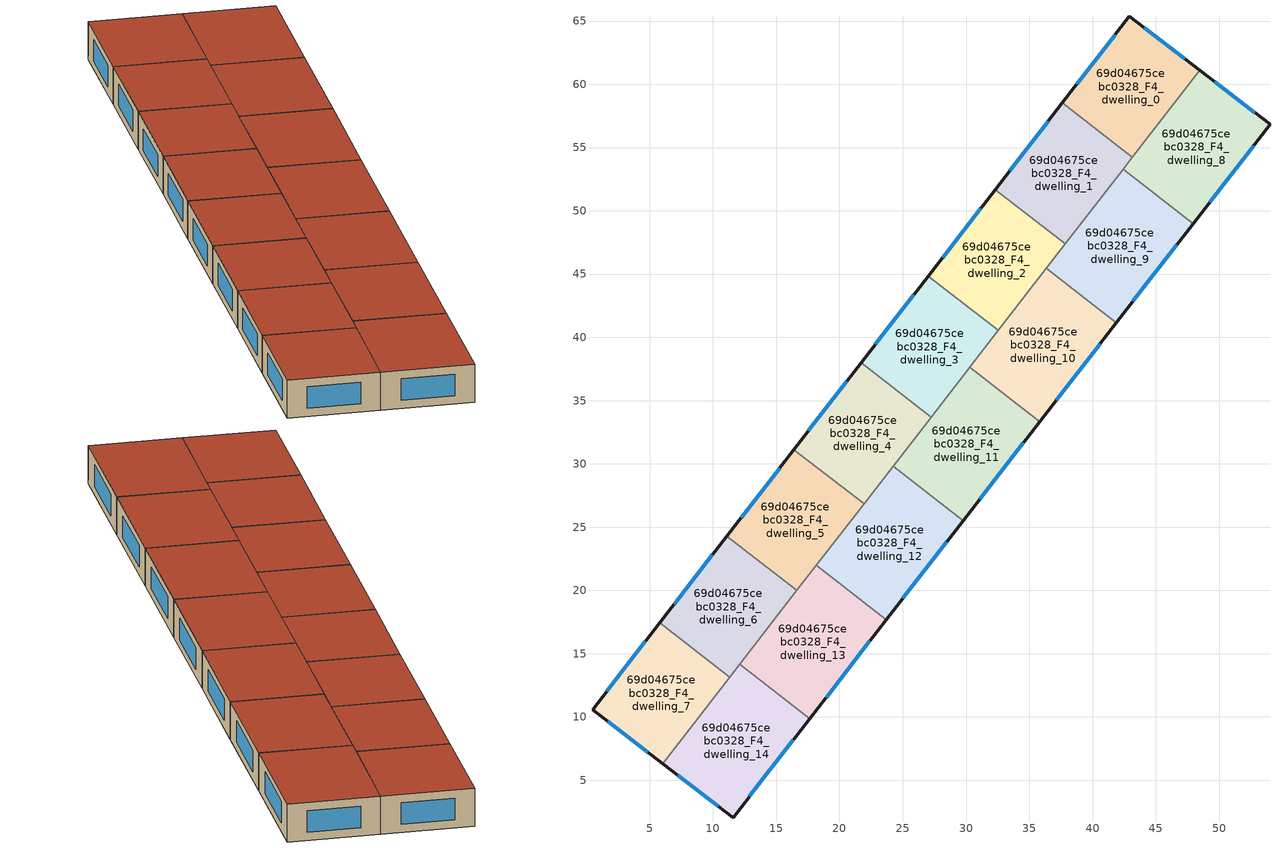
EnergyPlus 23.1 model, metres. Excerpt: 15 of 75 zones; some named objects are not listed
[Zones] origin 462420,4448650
69d04675cebc0328_F4_dwelling_0
 floor to 69d04675cebc0328_F3_dwelling_0 (EU_floor_Construction): 48.47,61.1 43.16,54.24 37.62,58.53 42.91,65.37 z12
 wall outside (EU_wall_Construction): 48.47,61.1 42.91,65.37 37.62,58.53 z12:15
 wall to 69d04675cebc0328_F4_dwelling_1 (EU_wall_Construction): 37.62,58.53 43.16,54.24 z12:15
 wall to 69d04675cebc0328_F4_dwelling_8 (EU_wall_Construction): 43.16,54.24 48.47,61.1 z12:15
 window (EU_Window_Construction): 47.28,62.01 44.1,64.45 / 41.78,63.9 38.75,59.99 z12.64:14.36
 roof outside (EU_roof_Construction): 43.16,54.24 48.47,61.1 42.91,65.37 37.62,58.53 z15
69d04675cebc0328_F4_dwelling_1
 floor to 69d04675cebc0328_F3_dwelling_1 (EU_floor_Construction): 43.16,54.24 37.85,47.39 32.32,51.68 37.62,58.53 z12
 wall outside (EU_wall_Construction): 37.62,58.53 32.32,51.68 z12:15
 wall to 69d04675cebc0328_F4_dwelling_2 (EU_wall_Construction): 32.32,51.68 37.85,47.39 z12:15
 wall to 69d04675cebc0328_F4_dwelling_9 (EU_wall_Construction): 37.85,47.39 42.42,53.28 z12:15
 wall to 69d04675cebc0328_F4_dwelling_8 (EU_wall_Construction): 42.42,53.28 43.16,54.24 z12:15
 window (EU_Window_Construction): 36.48,57.06 33.45,53.15 z12.64:14.36
 roof outside (EU_roof_Construction): 37.85,47.39 43.16,54.24 37.62,58.53 32.32,51.68 z15
69d04675cebc0328_F4_dwelling_10
 floor to 69d04675cebc0328_F3_dwelling_10 (EU_floor_Construction): 41.89,41.17 35.83,33.34 30.29,37.63 36.35,45.46 z12
 wall outside (EU_wall_Construction): 35.83,33.34 41.89,41.17 z12:15
 wall to 69d04675cebc0328_F4_dwelling_9 (EU_wall_Construction): 41.89,41.17 36.35,45.46 z12:15
 wall to 69d04675cebc0328_F4_dwelling_11 (EU_wall_Construction): 30.29,37.63 35.83,33.34 z12:15
 wall to 69d04675cebc0328_F4_dwelling_2 (EU_wall_Construction): 36.35,45.46 32.55,40.54 z12:15
 wall to 69d04675cebc0328_F4_dwelling_3 (EU_wall_Construction): 32.55,40.54 30.29,37.63 z12:15
 window (EU_Window_Construction): 37.13,35.02 40.59,39.49 z12.64:14.36
 roof outside (EU_roof_Construction): 35.83,33.34 41.89,41.17 36.35,45.46 30.29,37.63 z15
69d04675cebc0328_F4_dwelling_11
 floor to 69d04675cebc0328_F3_dwelling_11 (EU_floor_Construction): 35.83,33.34 29.77,25.51 24.23,29.8 30.29,37.63 z12
 wall outside (EU_wall_Construction): 29.77,25.51 35.83,33.34 z12:15
 wall to 69d04675cebc0328_F4_dwelling_12 (EU_wall_Construction): 24.23,29.8 29.77,25.51 z12:15
 wall to 69d04675cebc0328_F4_dwelling_3 (EU_wall_Construction): 30.29,37.63 27.24,33.69 z12:15
 wall to 69d04675cebc0328_F4_dwelling_4 (EU_wall_Construction): 27.24,33.69 24.23,29.8 z12:15
 window (EU_Window_Construction): 31.07,27.19 34.53,31.66 z12.64:14.36
 roof outside (EU_roof_Construction): 29.77,25.51 35.83,33.34 30.29,37.63 24.23,29.8 z15
69d04675cebc0328_F4_dwelling_12
 floor to 69d04675cebc0328_F3_dwelling_12 (EU_floor_Construction): 29.77,25.51 23.71,17.69 18.17,21.97 24.23,29.8 z12
 wall outside (EU_wall_Construction): 23.71,17.69 29.77,25.51 z12:15
 wall to 69d04675cebc0328_F4_dwelling_13 (EU_wall_Construction): 18.17,21.97 23.71,17.69 z12:15
 wall to 69d04675cebc0328_F4_dwelling_5 (EU_wall_Construction): 21.94,26.84 18.17,21.97 z12:15
 wall to 69d04675cebc0328_F4_dwelling_4 (EU_wall_Construction): 24.23,29.8 21.94,26.84 z12:15
 window (EU_Window_Construction): 25,19.36 28.47,23.84 z12.64:14.36
 roof outside (EU_roof_Construction): 23.71,17.69 29.77,25.51 24.23,29.8 18.17,21.97 z15
69d04675cebc0328_F4_dwelling_13
 floor to 69d04675cebc0328_F3_dwelling_13 (EU_floor_Construction): 23.71,17.69 17.64,9.86 12.1,14.15 18.17,21.97 z12
 wall outside (EU_wall_Construction): 17.64,9.86 23.71,17.69 z12:15
 wall to 69d04675cebc0328_F4_dwelling_14 (EU_wall_Construction): 12.1,14.15 17.64,9.86 z12:15
 wall to 69d04675cebc0328_F4_dwelling_6 (EU_wall_Construction): 16.63,20 12.1,14.15 z12:15
 wall to 69d04675cebc0328_F4_dwelling_5 (EU_wall_Construction): 18.17,21.97 16.64,20 z12:15
 window (EU_Window_Construction): 18.94,11.54 22.41,16.01 z12.64:14.36
 roof outside (EU_roof_Construction): 17.64,9.86 23.71,17.69 18.17,21.97 12.1,14.15 z15
69d04675cebc0328_F4_dwelling_14
 floor to 69d04675cebc0328_F3_dwelling_14 (EU_floor_Construction): 17.64,9.86 11.59,2.04 6.03,6.31 12.1,14.15 z12
 wall outside (EU_wall_Construction): 6.03,6.31 11.59,2.04 17.64,9.86 z12:15
 wall to 69d04675cebc0328_F4_dwelling_7 (EU_wall_Construction): 11.33,13.15 6.03,6.31 z12:15
 wall to 69d04675cebc0328_F4_dwelling_6 (EU_wall_Construction): 12.11,14.15 11.33,13.15 z12:15
 window (EU_Window_Construction): 12.89,3.72 16.35,8.18 / 7.22,5.4 10.4,2.96 z12.64:14.36
 roof outside (EU_roof_Construction): 11.59,2.04 17.64,9.86 12.1,14.15 6.03,6.31 z15
69d04675cebc0328_F4_dwelling_2
 floor to 69d04675cebc0328_F3_dwelling_2 (EU_floor_Construction): 37.85,47.39 32.55,40.54 27.01,44.83 32.32,51.68 z12
 wall outside (EU_wall_Construction): 32.32,51.68 27.01,44.83 z12:15
 wall to 69d04675cebc0328_F4_dwelling_3 (EU_wall_Construction): 27.01,44.83 32.55,40.54 z12:15
 wall to 69d04675cebc0328_F4_dwelling_9 (EU_wall_Construction): 36.35,45.46 37.85,47.39 z12:15
 window (EU_Window_Construction): 31.18,50.21 28.15,46.3 z12.64:14.36
 roof outside (EU_roof_Construction): 32.55,40.54 37.85,47.39 32.32,51.68 27.01,44.83 z15
69d04675cebc0328_F4_dwelling_3
 floor to 69d04675cebc0328_F3_dwelling_3 (EU_floor_Construction): 32.55,40.54 27.24,33.69 21.71,37.98 27.01,44.83 z12
 wall outside (EU_wall_Construction): 27.01,44.83 21.71,37.98 z12:15
 wall to 69d04675cebc0328_F4_dwelling_4 (EU_wall_Construction): 21.71,37.98 27.24,33.69 z12:15
 window (EU_Window_Construction): 25.87,43.37 22.84,39.45 z12.64:14.36
 roof outside (EU_roof_Construction): 27.24,33.69 32.55,40.54 27.01,44.83 21.71,37.98 z15
69d04675cebc0328_F4_dwelling_4
 floor to 69d04675cebc0328_F3_dwelling_4 (EU_floor_Construction): 27.24,33.69 21.94,26.84 16.4,31.13 21.71,37.98 z12
 wall outside (EU_wall_Construction): 21.71,37.98 16.4,31.13 z12:15
 wall to 69d04675cebc0328_F4_dwelling_5 (EU_wall_Construction): 16.4,31.13 21.94,26.84 z12:15
 window (EU_Window_Construction): 20.57,36.52 17.54,32.6 z12.64:14.36
 roof outside (EU_roof_Construction): 21.94,26.84 27.24,33.69 21.71,37.98 16.4,31.13 z15
69d04675cebc0328_F4_dwelling_5
 floor to 69d04675cebc0328_F3_dwelling_5 (EU_floor_Construction): 21.94,26.84 16.64,20 11.1,24.29 16.4,31.13 z12
 wall outside (EU_wall_Construction): 16.4,31.13 11.1,24.29 z12:15
 wall to 69d04675cebc0328_F4_dwelling_6 (EU_wall_Construction): 11.1,24.29 16.64,20 z12:15
 window (EU_Window_Construction): 15.26,29.67 12.23,25.75 z12.64:14.36
 roof outside (EU_roof_Construction): 16.64,20 21.94,26.84 16.4,31.13 11.1,24.29 z15
69d04675cebc0328_F4_dwelling_6
 floor to 69d04675cebc0328_F3_dwelling_6 (EU_floor_Construction): 16.64,20 11.33,13.15 5.79,17.44 11.1,24.29 z12
 wall outside (EU_wall_Construction): 11.1,24.29 5.79,17.44 z12:15
 wall to 69d04675cebc0328_F4_dwelling_7 (EU_wall_Construction): 5.79,17.44 11.33,13.15 z12:15
 window (EU_Window_Construction): 9.96,22.82 6.93,18.9 z12.64:14.36
 roof outside (EU_roof_Construction): 11.33,13.15 16.64,20 11.1,24.29 5.79,17.44 z15
69d04675cebc0328_F4_dwelling_7
 floor to 69d04675cebc0328_F3_dwelling_7 (EU_floor_Construction): 11.33,13.15 6.03,6.31 0.48,10.58 5.79,17.44 z12
 wall outside (EU_wall_Construction): 5.79,17.44 0.48,10.58 6.03,6.31 z12:15
 window (EU_Window_Construction): 1.67,9.66 4.84,7.23 / 4.65,15.97 1.62,12.05 z12.64:14.36
 roof outside (EU_roof_Construction): 6.03,6.31 11.33,13.15 5.79,17.44 0.48,10.58 z15
69d04675cebc0328_F4_dwelling_8
 floor to 69d04675cebc0328_F3_dwelling_8 (EU_floor_Construction): 54.03,56.83 47.95,48.99 42.42,53.28 48.47,61.1 z12
 wall outside (EU_wall_Construction): 47.95,48.99 54.03,56.83 48.47,61.1 z12:15
 wall to 69d04675cebc0328_F4_dwelling_9 (EU_wall_Construction): 42.42,53.28 47.95,48.99 z12:15
 window (EU_Window_Construction): 52.84,57.75 49.66,60.18 / 49.25,50.67 52.72,55.15 z12.64:14.36
 roof outside (EU_roof_Construction): 47.95,48.99 54.03,56.83 48.47,61.1 42.42,53.28 z15
69d04675cebc0328_F4_dwelling_9
 floor to 69d04675cebc0328_F3_dwelling_9 (EU_floor_Construction): 47.95,48.99 41.89,41.17 36.35,45.46 42.42,53.28 z12
 wall outside (EU_wall_Construction): 41.89,41.17 47.95,48.99 z12:15
 window (EU_Window_Construction): 43.19,42.84 46.66,47.32 z12.64:14.36
 roof outside (EU_roof_Construction): 41.89,41.17 47.95,48.99 42.42,53.28 36.35,45.46 z15
[Building]
EU S2 Campaign: North Axis=0; Terrain=City; Solar Distribution=FullExterior
[Site:Location]
Yerevan-Zvartnots.Intl.AP: Latitude=40.15; Longitude=44.383; Time Zone=4; Elevation=854
[SizingPeriod:WeatherFileDays]
AnnualSizingPeriod: Begin Month=1; Begin Day of Month=1; End Month=12; End Day of Month=31; Day of Week for Start Day=Monday; Use Weather File Daylight Saving Period=No; Use Weather File Rain and Snow Indicators=No
[MATERIAL]
EU_InternalMass_Material: Roughness=MediumRough; Thickness=0.1; Conductivity=1; Density=1800; Specific Heat=900; Thermal Absorptance=0.9; Solar Absorptance=0.7; Visible Absorptance=0.7
[MATERIAL:NOMASS] Roughness=MediumRough; Thermal Absorptance=0.9; Solar Absorptance=0.7; Visible Absorptance=0.7
Name | Thermal Resistance
EU_wall_NoMass | 1.05043
EU_roof_NoMass | 1.45357
EU_floor_NoMass | 0.478065
[WINDOWMATERIAL:SIMPLEGLAZINGSYSTEM]
EU_Window_SimpleGlazing: UFactor=2.5566; Solar Heat Gain Coefficient=0.75; Visible Transmittance=0.75
[CONSTRUCTION]
EU_wall_Construction: EU_wall_NoMass
EU_roof_Construction: EU_roof_NoMass
EU_floor_Construction: EU_floor_NoMass
EU_Window_Construction: EU_Window_SimpleGlazing
EU_InternalMass_Construction: EU_InternalMass_Material
[ZONE] Type=1; Multiplier=1; Ceiling Height=autocalculate; Floor Area=autocalculate; Part of Total Floor Area=Yes
Name | Volume
69d04675cebc0328_F4_dwelling_0 | 182.058
69d04675cebc0328_F4_dwelling_1; 69d04675cebc0328_F4_dwelling_3 | 182.035
69d04675cebc0328_F4_dwelling_10 | 208.038
69d04675cebc0328_F4_dwelling_11 | 208.037
69d04675cebc0328_F4_dwelling_12 | 208.051
69d04675cebc0328_F4_dwelling_13 | 208.039
69d04675cebc0328_F4_dwelling_14; 69d04675cebc0328_F4_dwelling_8 | 208.062
69d04675cebc0328_F4_dwelling_2 | 182.064
69d04675cebc0328_F4_dwelling_4 | 182.065
69d04675cebc0328_F4_dwelling_5 | 182.052
69d04675cebc0328_F4_dwelling_6 | 182.068
69d04675cebc0328_F4_dwelling_7 | 182.042
69d04675cebc0328_F4_dwelling_9 | 208.056
[INTERNALMASS] Construction=EU_InternalMass_Construction
Name | Zone or ZoneList | Surface Area
69d04675cebc0328_F4_dwelling_0_EU_InternalMass | 69d04675cebc0328_F4_dwelling_0 | 60.6859
69d04675cebc0328_F4_dwelling_1_EU_InternalMass | 69d04675cebc0328_F4_dwelling_1 | 60.6784
69d04675cebc0328_F4_dwelling_2_EU_InternalMass | 69d04675cebc0328_F4_dwelling_2 | 60.6882
69d04675cebc0328_F4_dwelling_3_EU_InternalMass | 69d04675cebc0328_F4_dwelling_3 | 60.6784
69d04675cebc0328_F4_dwelling_4_EU_InternalMass | 69d04675cebc0328_F4_dwelling_4 | 60.6882
69d04675cebc0328_F4_dwelling_5_EU_InternalMass | 69d04675cebc0328_F4_dwelling_5 | 60.684
69d04675cebc0328_F4_dwelling_6_EU_InternalMass | 69d04675cebc0328_F4_dwelling_6 | 60.6895
69d04675cebc0328_F4_dwelling_7_EU_InternalMass | 69d04675cebc0328_F4_dwelling_7 | 60.6804
69d04675cebc0328_F4_dwelling_8_EU_InternalMass | 69d04675cebc0328_F4_dwelling_8 | 69.3539
69d04675cebc0328_F4_dwelling_9_EU_InternalMass | 69d04675cebc0328_F4_dwelling_9 | 69.3519
69d04675cebc0328_F4_dwelling_10_EU_InternalMass | 69d04675cebc0328_F4_dwelling_10 | 69.3461
69d04675cebc0328_F4_dwelling_11_EU_InternalMass | 69d04675cebc0328_F4_dwelling_11 | 69.3458
69d04675cebc0328_F4_dwelling_12_EU_InternalMass | 69d04675cebc0328_F4_dwelling_12 | 69.3501
69d04675cebc0328_F4_dwelling_13_EU_InternalMass | 69d04675cebc0328_F4_dwelling_13 | 69.3461
69d04675cebc0328_F4_dwelling_14_EU_InternalMass | 69d04675cebc0328_F4_dwelling_14 | 69.3539
[OTHEREQUIPMENT] Fuel Type=Electricity; Design Level Calculation Method=Watts/Area; Power per Zone Floor Area=1; Fraction Latent=0; Fraction Radiant=0; Fraction Lost=0; Carbon Dioxide Generation Rate=0; EndUse Subcategory=EU_Step8_InternalGains
Name | Zone or ZoneList or Space or SpaceList | Schedule
EU_Step8_InternalGain_69d04675cebc0328_F4_dwelling_0_f000 | 69d04675cebc0328_F4_dwelling_0 | EU_Step8_GainSchedule_69d04675cebc0328_F4_dwelling_0_f000
EU_Step8_InternalGain_69d04675cebc0328_F4_dwelling_1_f000 | 69d04675cebc0328_F4_dwelling_1 | EU_Step8_GainSchedule_69d04675cebc0328_F4_dwelling_1_f000
EU_Step8_InternalGain_69d04675cebc0328_F4_dwelling_2_f000 | 69d04675cebc0328_F4_dwelling_2 | EU_Step8_GainSchedule_69d04675cebc0328_F4_dwelling_2_f000
EU_Step8_InternalGain_69d04675cebc0328_F4_dwelling_3_f000 | 69d04675cebc0328_F4_dwelling_3 | EU_Step8_GainSchedule_69d04675cebc0328_F4_dwelling_3_f000
EU_Step8_InternalGain_69d04675cebc0328_F4_dwelling_4_f000 | 69d04675cebc0328_F4_dwelling_4 | EU_Step8_GainSchedule_69d04675cebc0328_F4_dwelling_4_f000
EU_Step8_InternalGain_69d04675cebc0328_F4_dwelling_5_f000 | 69d04675cebc0328_F4_dwelling_5 | EU_Step8_GainSchedule_69d04675cebc0328_F4_dwelling_5_f000
EU_Step8_InternalGain_69d04675cebc0328_F4_dwelling_6_f000 | 69d04675cebc0328_F4_dwelling_6 | EU_Step8_GainSchedule_69d04675cebc0328_F4_dwelling_6_f000
EU_Step8_InternalGain_69d04675cebc0328_F4_dwelling_7_f000 | 69d04675cebc0328_F4_dwelling_7 | EU_Step8_GainSchedule_69d04675cebc0328_F4_dwelling_7_f000
EU_Step8_InternalGain_69d04675cebc0328_F4_dwelling_8_f000 | 69d04675cebc0328_F4_dwelling_8 | EU_Step8_GainSchedule_69d04675cebc0328_F4_dwelling_8_f000
EU_Step8_InternalGain_69d04675cebc0328_F4_dwelling_9_f000 | 69d04675cebc0328_F4_dwelling_9 | EU_Step8_GainSchedule_69d04675cebc0328_F4_dwelling_9_f000
EU_Step8_InternalGain_69d04675cebc0328_F4_dwelling_10_f000 | 69d04675cebc0328_F4_dwelling_10 | EU_Step8_GainSchedule_69d04675cebc0328_F4_dwelling_10_f000
EU_Step8_InternalGain_69d04675cebc0328_F4_dwelling_11_f000 | 69d04675cebc0328_F4_dwelling_11 | EU_Step8_GainSchedule_69d04675cebc0328_F4_dwelling_11_f000
EU_Step8_InternalGain_69d04675cebc0328_F4_dwelling_12_f000 | 69d04675cebc0328_F4_dwelling_12 | EU_Step8_GainSchedule_69d04675cebc0328_F4_dwelling_12_f000
EU_Step8_InternalGain_69d04675cebc0328_F4_dwelling_13_f000 | 69d04675cebc0328_F4_dwelling_13 | EU_Step8_GainSchedule_69d04675cebc0328_F4_dwelling_13_f000
EU_Step8_InternalGain_69d04675cebc0328_F4_dwelling_14_f000 | 69d04675cebc0328_F4_dwelling_14 | EU_Step8_GainSchedule_69d04675cebc0328_F4_dwelling_14_f000
[ZONEVENTILATION:DESIGNFLOWRATE] Schedule=EU_AlwaysOn; Design Flow Rate Calculation Method=AirChanges/Hour; Air Changes per Hour=0.557805; Ventilation Type=Natural; Fan Pressure Rise=0; Fan Total Efficiency=1; Constant Term Coefficient=1; Temperature Term Coefficient=0; Velocity Term Coefficient=0; Velocity Squared Term Coefficient=0; Minimum Indoor Temperature=-100; Maximum Indoor Temperature=100; Delta Temperature=-100; Minimum Outdoor Temperature=-100; Maximum Outdoor Temperature=100; Maximum Wind Speed=40
Name | Zone or ZoneList or Space or SpaceList
EU_ConstantAir_69d04675cebc0328_F4_dwelling_0 | 69d04675cebc0328_F4_dwelling_0
EU_ConstantAir_69d04675cebc0328_F4_dwelling_1 | 69d04675cebc0328_F4_dwelling_1
EU_ConstantAir_69d04675cebc0328_F4_dwelling_2 | 69d04675cebc0328_F4_dwelling_2
EU_ConstantAir_69d04675cebc0328_F4_dwelling_3 | 69d04675cebc0328_F4_dwelling_3
EU_ConstantAir_69d04675cebc0328_F4_dwelling_4 | 69d04675cebc0328_F4_dwelling_4
EU_ConstantAir_69d04675cebc0328_F4_dwelling_5 | 69d04675cebc0328_F4_dwelling_5
EU_ConstantAir_69d04675cebc0328_F4_dwelling_6 | 69d04675cebc0328_F4_dwelling_6
EU_ConstantAir_69d04675cebc0328_F4_dwelling_7 | 69d04675cebc0328_F4_dwelling_7
EU_ConstantAir_69d04675cebc0328_F4_dwelling_8 | 69d04675cebc0328_F4_dwelling_8
EU_ConstantAir_69d04675cebc0328_F4_dwelling_9 | 69d04675cebc0328_F4_dwelling_9
EU_ConstantAir_69d04675cebc0328_F4_dwelling_10 | 69d04675cebc0328_F4_dwelling_10
EU_ConstantAir_69d04675cebc0328_F4_dwelling_11 | 69d04675cebc0328_F4_dwelling_11
EU_ConstantAir_69d04675cebc0328_F4_dwelling_12 | 69d04675cebc0328_F4_dwelling_12
EU_ConstantAir_69d04675cebc0328_F4_dwelling_13 | 69d04675cebc0328_F4_dwelling_13
EU_ConstantAir_69d04675cebc0328_F4_dwelling_14 | 69d04675cebc0328_F4_dwelling_14
[HVACTEMPLATE:ZONE:IDEALLOADSAIRSYSTEM] System Availability Schedule=EU_AlwaysOn; Maximum Heating Supply Air Temperature=50; Minimum Cooling Supply Air Temperature=13; Maximum Heating Supply Air Humidity Ratio=0.0156; Minimum Cooling Supply Air Humidity Ratio=0.0077; Heating Limit=NoLimit; Cooling Limit=NoLimit; Heating Availability Schedule=EU_AlwaysOn; Cooling Availability Schedule=EU_CoolingOff; Dehumidification Control Type=ConstantSensibleHeatRatio; Cooling Sensible Heat Ratio=0.7; Dehumidification Setpoint=60; Humidification Control Type=None; Humidification Setpoint=30; Outdoor Air Method=None; Outdoor Air Flow Rate per Person=0.00944; Outdoor Air Flow Rate per Zone Floor Area=0; Outdoor Air Flow Rate per Zone=0; Demand Controlled Ventilation Type=None; Outdoor Air Economizer Type=NoEconomizer; Heat Recovery Type=None; Sensible Heat Recovery Effectiveness=0.7; Latent Heat Recovery Effectiveness=0.65
Name | Template Thermostat
69d04675cebc0328_F4_dwelling_0 | EU_HeatOnly_69d04675cebc0328_F4_dwelling_0
69d04675cebc0328_F4_dwelling_1 | EU_HeatOnly_69d04675cebc0328_F4_dwelling_1
69d04675cebc0328_F4_dwelling_2 | EU_HeatOnly_69d04675cebc0328_F4_dwelling_2
69d04675cebc0328_F4_dwelling_3 | EU_HeatOnly_69d04675cebc0328_F4_dwelling_3
69d04675cebc0328_F4_dwelling_4 | EU_HeatOnly_69d04675cebc0328_F4_dwelling_4
69d04675cebc0328_F4_dwelling_5 | EU_HeatOnly_69d04675cebc0328_F4_dwelling_5
69d04675cebc0328_F4_dwelling_6 | EU_HeatOnly_69d04675cebc0328_F4_dwelling_6
69d04675cebc0328_F4_dwelling_7 | EU_HeatOnly_69d04675cebc0328_F4_dwelling_7
69d04675cebc0328_F4_dwelling_8 | EU_HeatOnly_69d04675cebc0328_F4_dwelling_8
69d04675cebc0328_F4_dwelling_9 | EU_HeatOnly_69d04675cebc0328_F4_dwelling_9
69d04675cebc0328_F4_dwelling_10 | EU_HeatOnly_69d04675cebc0328_F4_dwelling_10
69d04675cebc0328_F4_dwelling_11 | EU_HeatOnly_69d04675cebc0328_F4_dwelling_11
69d04675cebc0328_F4_dwelling_12 | EU_HeatOnly_69d04675cebc0328_F4_dwelling_12
69d04675cebc0328_F4_dwelling_13 | EU_HeatOnly_69d04675cebc0328_F4_dwelling_13
69d04675cebc0328_F4_dwelling_14 | EU_HeatOnly_69d04675cebc0328_F4_dwelling_14
[SIZING:ZONE] Zone Cooling Design Supply Air Temperature Input Method=SupplyAirTemperature; Zone Cooling Design Supply Air Temperature=13; Zone Heating Design Supply Air Temperature Input Method=SupplyAirTemperature; Zone Heating Design Supply Air Temperature=50; Zone Cooling Design Supply Air Humidity Ratio=0.008; Zone Heating Design Supply Air Humidity Ratio=0.008; Cooling Design Air Flow Method=DesignDay; Cooling Design Air Flow Rate=0; Cooling Minimum Air Flow per Zone Floor Area=0.000762; Cooling Minimum Air Flow=0; Cooling Minimum Air Flow Fraction=0.2; Heating Design Air Flow Method=DesignDay; Heating Design Air Flow Rate=0; Heating Maximum Air Flow per Zone Floor Area=0.002032; Heating Maximum Air Flow=0.141576; Heating Maximum Air Flow Fraction=0.3; Account for Dedicated Outdoor Air System=No; Dedicated Outdoor Air System Control Strategy=NeutralSupplyAir; Dedicated Outdoor Air Low Setpoint Temperature for Design=autosize; Dedicated Outdoor Air High Setpoint Temperature for Design=autosize; Zone Load Sizing Method=Sensible Load Only No Latent Load; Zone Latent Cooling Design Supply Air Humidity Ratio Input Method=HumidityRatioDifference; Zone Cooling Design Supply Air Humidity Ratio Difference=0.005; Zone Latent Heating Design Supply Air Humidity Ratio Input Method=HumidityRatioDifference; Zone Humidification Design Supply Air Humidity Ratio Difference=0.005
69d04675cebc0328_F4_dwelling_0; 69d04675cebc0328_F4_dwelling_1; 69d04675cebc0328_F4_dwelling_2; 69d04675cebc0328_F4_dwelling_3; 69d04675cebc0328_F4_dwelling_4; 69d04675cebc0328_F4_dwelling_5; 69d04675cebc0328_F4_dwelling_6; 69d04675cebc0328_F4_dwelling_7; 69d04675cebc0328_F4_dwelling_8; 69d04675cebc0328_F4_dwelling_9; 69d04675cebc0328_F4_dwelling_10; 69d04675cebc0328_F4_dwelling_11; 69d04675cebc0328_F4_dwelling_12; 69d04675cebc0328_F4_dwelling_13; 69d04675cebc0328_F4_dwelling_14
[SCHEDULE:CONSTANT]
Name | Hourly Value
EU_AlwaysOn | 1
EU_CoolingOff | 0
[SCHEDULE:FILE] Column Number=1; Rows to Skip at Top=0; Number of Hours of Data=8760; Column Separator=Comma; Interpolate to Timestep=No; Minutes per Item=60; Adjust Schedule for Daylight Savings=Yes
Name | File
EU_Step8_GainSchedule_69d04675cebc0328_F4_dwelling_0_f000 | ../../schedules/69d04675cebc0328/69d04675cebc0328_F4_dwelling_0_f000_gain.csv
EU_Step8_GainSchedule_69d04675cebc0328_F4_dwelling_1_f000 | ../../schedules/69d04675cebc0328/69d04675cebc0328_F4_dwelling_1_f000_gain.csv
EU_Step8_GainSchedule_69d04675cebc0328_F4_dwelling_2_f000 | ../../schedules/69d04675cebc0328/69d04675cebc0328_F4_dwelling_2_f000_gain.csv
EU_Step8_GainSchedule_69d04675cebc0328_F4_dwelling_3_f000 | ../../schedules/69d04675cebc0328/69d04675cebc0328_F4_dwelling_3_f000_gain.csv
EU_Step8_GainSchedule_69d04675cebc0328_F4_dwelling_4_f000 | ../../schedules/69d04675cebc0328/69d04675cebc0328_F4_dwelling_4_f000_gain.csv
EU_Step8_GainSchedule_69d04675cebc0328_F4_dwelling_5_f000 | ../../schedules/69d04675cebc0328/69d04675cebc0328_F4_dwelling_5_f000_gain.csv
EU_Step8_GainSchedule_69d04675cebc0328_F4_dwelling_6_f000 | ../../schedules/69d04675cebc0328/69d04675cebc0328_F4_dwelling_6_f000_gain.csv
EU_Step8_GainSchedule_69d04675cebc0328_F4_dwelling_7_f000 | ../../schedules/69d04675cebc0328/69d04675cebc0328_F4_dwelling_7_f000_gain.csv
EU_Step8_GainSchedule_69d04675cebc0328_F4_dwelling_8_f000 | ../../schedules/69d04675cebc0328/69d04675cebc0328_F4_dwelling_8_f000_gain.csv
EU_Step8_GainSchedule_69d04675cebc0328_F4_dwelling_9_f000 | ../../schedules/69d04675cebc0328/69d04675cebc0328_F4_dwelling_9_f000_gain.csv
EU_Step8_GainSchedule_69d04675cebc0328_F4_dwelling_10_f000 | ../../schedules/69d04675cebc0328/69d04675cebc0328_F4_dwelling_10_f000_gain.csv
EU_Step8_GainSchedule_69d04675cebc0328_F4_dwelling_11_f000 | ../../schedules/69d04675cebc0328/69d04675cebc0328_F4_dwelling_11_f000_gain.csv
EU_Step8_GainSchedule_69d04675cebc0328_F4_dwelling_12_f000 | ../../schedules/69d04675cebc0328/69d04675cebc0328_F4_dwelling_12_f000_gain.csv
EU_Step8_GainSchedule_69d04675cebc0328_F4_dwelling_13_f000 | ../../schedules/69d04675cebc0328/69d04675cebc0328_F4_dwelling_13_f000_gain.csv
EU_Step8_GainSchedule_69d04675cebc0328_F4_dwelling_14_f000 | ../../schedules/69d04675cebc0328/69d04675cebc0328_F4_dwelling_14_f000_gain.csv
